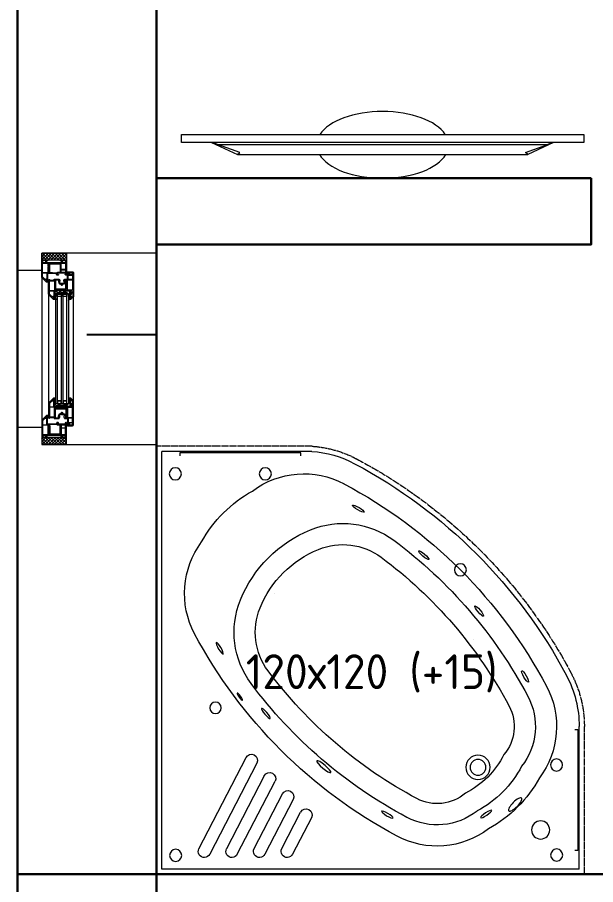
# Model space of a CAD drawing. Header units: millimetres. Extents: x 30661 to 55270, y 139046 to 181896.
# Drawn here: x 35175 to 36838, y 175266 to 177759 of the extents above; entities that cross this region are included whole.
import ezdxf
from ezdxf.enums import TextEntityAlignment as Align

# ---------------------------------------------------------------- set-up
doc = ezdxf.new("R2010")
doc.units = ezdxf.units.MM
doc.linetypes.add('ELGO_LTYPE0', pattern=[0])
doc.linetypes.add('ГОСТ 2.303 5', pattern=[24, 20, -1.5, 1, -1.5])
for name, color, linetype, lineweight in [('АР - детали окон', 152, 'Continuous', 0), ('АР - Монолит', 56, 'Continuous', 30), ('АР - Наружная стена', 144, 'Continuous', 30), ('АР - Окна - детали окон', 152, 'Continuous', 9), ('АР - Окна - резинки', 30, 'Continuous', 9), ('АР - панель 400', 151, 'Continuous', 30), ('АР - Перегородки 190', 54, 'Continuous', 30), ('АР - Сантехника', 150, 'Continuous', 9), ('АР - стекла', 142, 'Continuous', 0)]:
    doc.layers.add(name, color=color, linetype=linetype, lineweight=lineweight)
doc.layers.add('АР - мебель', color=7, linetype='Continuous', lineweight=9, true_color=0x787878)
doc.styles.add('GOST-2.304_Type-B', font='GOST Common.ttf')

# ---------------------------------------------------------------- blocks, each defined once
blk = doc.blocks.new('21')
at = {"layer": 'АР - Окна - детали окон'}
h = blk.add_hatch(color=256, dxfattribs=at)
h.dxf.hatch_style = 1
edge = h.paths.add_edge_path(flags=16)
edge.add_arc((-0.9, -3.9), 0.188, 176.9273, 231.9383)
edge.add_arc((-0.1, 0.6), 4.78, 258.7597, 269.0553)
edge.add_arc((-0.3, -5.7), 1.53, 67.604, 84.7049, ccw=False)
edge.add_arc((-0.1, -5), 0.848, 42.2324, 64.7711, ccw=False)
edge.add_arc((-0.2, -4.9), 0.871, 5.5827, 30.4886, ccw=False)
edge.add_arc((-0.7, -4.9), 1.36, -4.4056, 1.6953, ccw=False)
edge.add_arc((2.8, -5.1), 2.14, 176.2008, 178.67)
edge.add_arc((-1.5, -5.1), 2.19, -2.3461, 0.0614, ccw=False)
edge.add_arc((0.9, -5.2), 0.251, 175.5493, 232.5123)
edge.add_arc((1.1, -4.9), 0.583, 230.9945, 266.1974)
edge.add_arc((-0.4, 41.7), 47.2, 271.7759, 274.1034)
edge.add_arc((2.6, -3), 2.44, 280.294, 290.5025)
edge.add_arc((2.9, -4.5), 0.933, 303.9098, 332.1024)
edge.add_arc((3, -4.8), 0.75, 346.1023, 373.7534)
edge.add_arc((2.3, -5.1), 1.54, 20.9197, 34.3474)
edge.add_arc((2.2, -5.8), 2.03, 47.628, 65.5618)
edge.add_arc((2.4, -5.5), 1.73, 70.1644, 107.0618)
edge.add_arc((1.8, -2.3), 1.57, 265.539, 275.9654, ccw=False)
edge.add_arc((2.3, 0.9), 4.79, 253.3096, 262.5651, ccw=False)
edge.add_line((0.9, -3.7), (-0.1, -3.7))
edge.add_line((-0.1, -3.7), (-0.5, -3.7))
edge.add_line((-0.5, -3.7), (-0.9, -3.7))
edge.add_arc((-0.9, -4), 0.227, 89.8428, 166.9065)
edge = h.paths.add_edge_path(flags=16)
edge.add_line((0.9, -1), (0, 0))
edge.add_line((0, 0), (-0.9, -1))
edge.add_arc((-0.6, -1.2), 0.3, 145.3819, 180)
edge.add_arc((-4.8, -2), 3.96, -12.1134, 12.1134, ccw=False)
edge.add_arc((-0.8, -2.8), 0.2, 180, 270)
edge.add_line((-0.8, -3), (0.8, -3))
edge.add_arc((0.8, -2.8), 0.2, 270, 360)
edge.add_arc((5.8, -2), 4.89, 170.2126, 189.7874, ccw=False)
edge.add_arc((0.6, -1.2), 0.3, 0, 34.6181)
edge = h.paths.add_edge_path()
edge.add_arc((-1.1, -1.2), 4.29, 253.1458, 270.2109, ccw=False)
edge.add_arc((-2.3, -5.2), 0.078, 187.22, 251.8886, ccw=False)
edge.add_arc((-3, -5.4), 0.575, 22.3624, 32.1033)
edge.add_arc((-2.9, -5.6), 0.681, 46.4856, 62.439)
edge.add_arc((-2.8, -5.4), 0.453, 65.1275, 159.5298)
edge.add_arc((-2.6, -5.5), 0.68, 164.8668, 191.0423)
edge.add_arc((-2.8, -5.4), 0.489, 200.5485, 233.1913)
edge.add_arc((-2.8, -5.4), 0.541, 232.7327, 253.0833)
edge.add_arc((-2.8, -5.4), 0.535, 255.6841, 265.888)
edge.add_arc((-2.5, -1.9), 4.05, 264.894, 266.3024)
edge.add_arc((-2.9, -9), 3.05, 84.0111, 86.481, ccw=False)
edge.add_arc((-0.3, 14.7), 20.8, 263.8052, 268.123)
edge.add_line((-1, -6), (2.2, -6))
edge.add_arc((2.4, -1.3), 4.74, 267.7004, 284.2296)
edge.add_arc((2.7, -4.2), 1.9, 297.3217, 319.3574)
edge.add_arc((2.8, -4.7), 1.53, 329.874, 391.136)
edge.add_arc((3, -4.6), 1.31, 31.3585, 46.2642)
edge.add_arc((2.1, -6.1), 3.03, 53.9695, 90.0045)
edge.add_arc((2, -2.5), 0.529, 186.3256, 283.5477, ccw=False)
edge.add_line((1.4, -2.6), (1.4, -2))
edge.add_arc((2, -2), 0.571, 105.3738, 178.7142, ccw=False)
edge.add_line((1.8, -1.5), (2.1, -1.2))
edge.add_line((2.1, -1.2), (1.2, 0))
edge.add_arc((0, -0.9), 1.5, 36.967, 143.033)
edge.add_line((-1.2, 0), (-2.1, -1.2))
edge.add_line((-2.1, -1.2), (-1.8, -1.5))
edge.add_arc((-2, -2), 0.573, 1.5685, 74.9089, ccw=False)
edge.add_line((-1.4, -2), (-1.5, -2.6))
edge.add_arc((-1.9, -2.5), 0.5, 302.4969, 347.4539, ccw=False)
edge.add_arc((-1.9, -2.5), 0.5, 269.2778, 302.4905, ccw=False)
edge.add_line((-1.9, -3), (-2.5, -3))
edge.add_arc((-2.5, -3.3), 0.223, 95.6757, 174.3243)
edge.add_line((-2.7, -3.2), (-2.7, -3.5))
edge.add_arc((-2.4, -3.5), 0.261, 192.2327, 257.7673)
edge.add_line((-2.5, -3.7), (-1.9, -3.7))
edge.add_arc((-1.9, -3.9), 0.2, 0, 90, ccw=False)
edge.add_line((-1.8, -3.9), (-1.8, -4.2))
edge.add_line((-1.8, -4.2), (-1.8, -4.2))
edge.add_line((-1.8, -4.2), (-1.8, -4.3))
edge.add_arc((-1.4, -4.4), 0.445, 163.7319, 188.7887)
edge.add_arc((-1.6, -4.4), 0.243, 192.4629, 229.2026)
edge.add_arc((-1.5, -4.4), 0.333, 227.526, 240.4192)
edge.add_arc((-1.3, -4.1), 0.634, 239.8584, 246.0997)
edge.add_arc((-1.5, -4.5), 0.234, 246.1537, 262.6841)
edge.add_arc((-1.3, -2.5), 2.23, 263.9895, 271.1888)
edge.add_line((-1.3, -4.7), (-1.2, -4.7))
edge.add_arc((-0.9, -7.1), 2.39, 76.0064, 96.54, ccw=False)
edge.add_arc((-0.8, -6.3), 1.55, 69.0084, 74.5814, ccw=False)
edge.add_arc((-0.3, -5.2), 0.396, 53.8874, 67.7115, ccw=False)
edge.add_arc((-0.3, -5.2), 0.408, 27.9155, 54.8235, ccw=False)
edge.add_arc((-0.2, -5.1), 0.262, -6.0415, 27.2255, ccw=False)
edge.add_arc((-0.4, -5), 0.407, 305.7075, 345.3688, ccw=False)
edge.add_arc((-0.7, -3.2), 2.27, 273.7953, 284.4522, ccw=False)
edge.add_arc((-3, 44.9), 50.4, 272.1671, 272.8264, ccw=False)
at = {"layer": 'АР - Окна - детали окон', "ltscale": 0.5, "flags": 128}
for points in [[(-1.1, -5.5, -0.074598), (-2.4, -5.3, -0.289905), (-2.4, -5.2, 0.042528), (-2.5, -5.1, 0.069723), (-2.6, -5, 0.436901), (-3.2, -5.3, 0.114711), (-3.3, -5.6, 0.143402), (-3.1, -5.8, 0.089031), (-2.9, -5.9, 0.044552), (-2.8, -5.9, 0.006145), (-2.7, -5.9, -0.010777), (-2.6, -5.9, 0.018842), (-1, -6), (2.2, -6, 0.072248), (3.5, -5.9, 0.096447), (4.1, -5.4, 0.27386), (4.1, -3.9, 0.06513), (3.9, -3.6, 0.158541), (2.1, -3, -0.451633), (1.4, -2.6), (1.4, -2, -0.331398), (1.8, -1.5), (2.1, -1.2), (1.2, 0, 0.498941), (-1.2, 0), (-2.1, -1.2), (-1.8, -1.5, -0.331398), (-1.4, -2), (-1.5, -2.6, -0.198717), (-1.7, -3, -0.145941), (-1.9, -3), (-2.5, -3, 0.357307), (-2.7, -3.2), (-2.7, -3.5, 0.294006), (-2.5, -3.7), (-1.9, -3.7, -0.414214), (-1.8, -3.9), (-1.8, -4.2), (-1.8, -4.2), (-1.8, -4.3, 0.109769), (-1.8, -4.5, 0.161694), (-1.7, -4.6, 0.056317), (-1.7, -4.6, 0.027239), (-1.6, -4.7, 0.072253), (-1.5, -4.7, 0.031423), (-1.3, -4.7), (-1.2, -4.7, -0.089835), (-0.3, -4.8, -0.024322), (-0.2, -4.8, -0.060392), (-0.1, -4.9, -0.117951), (0, -5, -0.146183), (0, -5.1, -0.174804), (-0.1, -5.4, -0.046533), (-0.5, -5.4, -0.002876)], [(0.9, -1), (0, 0), (-0.9, -1, 0.152209), (-0.9, -1.2, -0.106105), (-0.9, -2.8, 0.414214), (-0.8, -3), (0.8, -3, 0.414214), (1, -2.8, -0.085619), (1, -1.2, 0.152209)], [(-1.1, -3.9, 0.244749), (-1, -4.1, 0.044953), (-0.1, -4.2, -0.074756), (0.3, -4.3, -0.098662), (0.6, -4.5, -0.109102), (0.7, -4.8, -0.026627), (0.7, -5, 0.010774), (0.7, -5.1, -0.010505), (0.7, -5.1, 0.253796), (0.8, -5.4, 0.154821), (1.1, -5.5, 0.010156), (3, -5.4, 0.044573), (3.4, -5.3, 0.123638), (3.7, -4.9, 0.121239), (3.7, -4.6, 0.058656), (3.6, -4.3, 0.078411), (3, -3.9, 0.162401), (1.9, -3.9, -0.045525), (1.7, -3.9, -0.040407), (0.9, -3.7), (-0.1, -3.7), (-0.5, -3.7), (-0.9, -3.7, 0.349527)]]:
    blk.add_lwpolyline(points, format="xyb", close=True, dxfattribs=at)
blk = doc.blocks.new('пф 1')
at = {"layer": 'АР - Окна - детали окон', "linetype": 'Continuous', "ltscale": 0.5}
h = blk.add_hatch(color=252, dxfattribs=at)
h.dxf.hatch_style = 1
edge = h.paths.add_edge_path()
edge.add_line((3.9, 2.4), (3.9, 17))
edge.add_arc((4.4, 17), 0.5, 90, 179.986, ccw=False)
edge.add_line((4.4, 17.5), (27.9, 17.5))
edge.add_line((27.9, 17.5), (27.9, 19))
edge.add_line((27.9, 19), (4.4, 19))
edge.add_arc((4.4, 17), 2, 90, 179.9965)
edge.add_line((2.4, 17), (2.4, 2.4))
edge.add_line((2.4, 2.4), (2.4, -12))
edge.add_arc((4.4, -12), 2, 180, 270)
edge.add_line((4.4, -14), (27.9, -14))
edge.add_line((27.9, -14), (27.9, -12.5))
edge.add_line((27.9, -12.5), (4.4, -12.5))
edge.add_arc((4.4, -12), 0.5, 180, 270, ccw=False)
edge.add_line((3.9, -12), (3.9, 2.4))
at = {"layer": 'АР - Окна - детали окон', "linetype": 'Continuous', "ltscale": 0.5, "flags": 128}
for points in [[(32.4, 7.5), (31.1, -16.4, 0.429634), (33.1, -18.5), (49.6, -18.5, -0.388879), (50.1, -19), (50.1, -19.5), (49.5, -19.5, 0.414214), (49, -20), (49, -21.7, 0.414214), (50, -22.7), (51.6, -22.7, 0.198911), (52.3, -22.4), (54, -20.7), (54, -20, 0.414214), (53.5, -19.5), (52.9, -19.5), (53, -18.7, -0.2447), (53.2, -18.3), (54.5, -17.5), (55.5, -17.5, -0.414214), (56, -18), (56, -21.5), (42.6, -34.9, -0.198913), (41.2, -35.5), (-6.5, -35.5, -0.414214), (-7, -35), (-7, -30.8), (-6, -29.8), (-5.5, -29.8), (-5.2, -30.1), (-5.2, -33.2, 0.414214), (-4.7, -33.7), (-0.5, -33.7, 0.414214), (0, -33.2), (0, -23.8, 0.414214), (-0.5, -23.3), (-4.7, -23.3, 0.414214), (-5.2, -23.8), (-5.2, -26.5), (-5.5, -26.8), (-6, -26.8), (-7, -25.8), (-7, -19.5), (-6, -18.5), (-5.2, -18.5), (-5.2, -21, 0.414214), (-4.7, -21.5), (-0.5, -21.5, 0.414214), (0, -21), (0, 21, 0.414214), (-0.5, 21.5), (-4.7, 21.5, 0.414214), (-5.2, 21), (-5.2, 18.5), (-6, 18.5), (-7, 19.5), (-7, 25.8), (-6, 26.8), (-5.5, 26.8), (-5.2, 26.5), (-5.2, 23.8, 0.414214), (-4.7, 23.3), (-0.5, 23.3, 0.414214), (0, 23.8), (0, 33.1, 0.414214), (-0.5, 33.7), (-4.7, 33.7, 0.414214), (-5.2, 33.2), (-5.2, 30.1), (-5.5, 29.8), (-6, 29.8), (-7, 30.8), (-7, 35, -0.414214), (-6.5, 35.5), (35.5, 35.5, -0.414214), (36, 35), (36, 33.4, -0.720761), (33.3, 32.5), (31.5, 32.5, 0.414214), (31, 32), (31, 10, 0.414214), (31.5, 9.5), (32.5, 9.5), (33.5, 9.5, 0.414214), (34, 10), (34, 13), (34.5, 13, -0.414214), (36, 11.5), (36, 8, -0.466308), (35.4, 7.5), (32.9, 7.9, 0.450467)], [(2, 32.6, -0.414214), (2.5, 33), (19.7, 33, -0.414214), (20.2, 32.6), (20.2, 20.8, -0.414214), (19.7, 20.3), (2.5, 20.3, -0.414214), (2, 20.8)], [(29, 20.8, -0.414214), (28.5, 20.3), (21.5, 20.3, -0.414214), (21, 20.8), (21, 32.6, -0.414214), (21.5, 33), (28.5, 33, -0.414214), (29, 32.5)], [(29.1, -16, -0.39896), (28.6, -16.5), (13.1, -16.5, -0.414214), (12.6, -16), (12.6, -14.9, 1), (11.8, -14.9), (11.8, -16, -0.414214), (11.3, -16.5), (2.5, -16.5, -0.414214), (2, -16), (2, 19, -0.414214), (2.5, 19.5), (28.5, 19.5, -0.414214), (29, 19), (29, 10, 0.253171), (30.1, 7.9, -0.267147), (30.4, 7.5)], [(2, -17.8, -0.414214), (2.5, -17.3), (28.7, -17.3, -0.429634), (29.2, -17.8), (28.5, -32.5, -0.39896), (28, -33), (2.5, -33, -0.414214), (2, -32.5)], [(41.1, -32.9, -0.198913), (40.8, -33), (29.8, -33, -0.429634), (29.3, -32.5), (29.9, -20.1, -0.599371), (30.7, -19.7, 0.161736), (33.1, -20.5), (46.5, -20.5, -0.414214), (47, -21), (47, -21.7, 0.283626), (48.7, -24.4, -0.511389), (48.8, -25.2)]]:
    blk.add_lwpolyline(points, format="xyb", close=True, dxfattribs=at)
at = {"layer": 'АР - Окна - детали окон', "color": 252, "linetype": 'Continuous', "ltscale": 0.5, "flags": 128}
blk.add_lwpolyline([(3.9, 2.4), (3.9, 17, -0.414142), (4.4, 17.5), (27.9, 17.5), (27.9, 19), (4.4, 19, 0.414196), (2.4, 17), (2.4, 2.4), (2.4, -12, 0.414214), (4.4, -14), (27.9, -14), (27.9, -12.5), (4.4, -12.5, -0.414214), (3.9, -12)], format="xyb", close=True, dxfattribs=at)
blk = doc.blocks.new('22')
at = {"layer": 'АР - Окна - детали окон'}
h = blk.add_hatch(color=256, dxfattribs=at)
h.dxf.hatch_style = 1
edge = h.paths.add_edge_path()
edge.add_arc((-1.6, 1.1), 0.284, 74.6543, 152.3564)
edge.add_arc((-1.6, 1.2), 0.221, 160.9675, 229.9949)
edge.add_arc((-3.7, -2), 3.59, 34.879, 56.0699, ccw=False)
edge.add_arc((-2.7, -1), 2.15, 25.2752, 30.2642, ccw=False)
edge.add_arc((-0.6, 0), 0.169, 205.2752, 256.9896)
edge.add_arc((0.6, 5), 5.27, 256.9896, 260.7252)
edge.add_arc((0, 1.4), 1.63, 260.7252, 279.2748)
edge.add_arc((-0.1, 2.3), 2.55, 279.2748, 285.7409)
edge.add_arc((0.5, 0), 0.223, 285.7409, 335.6637)
edge.add_arc((2.8, -1), 2.29, 139.4465, 155.6637, ccw=False)
edge.add_arc((4.9, -2.8), 5.14, 130.5535, 139.4465, ccw=False)
edge.add_arc((1.5, 1.2), 0.174, 305.3246, 426.5793)
edge.add_arc((1.4, 1.1), 0.315, 61.2529, 92.0004)
edge.add_line((1.4, 1.4), (1.3, 1.4))
edge.add_line((1.3, 1.4), (1.4, 2))
edge.add_arc((1.2, 2), 0.164, 345.4467, 359.8326, ccw=False)
edge.add_arc((1.8, 1.9), 0.433, 122.5195, 179.0804, ccw=False)
edge.add_arc((1.9, 1.9), 0.5, 90, 126.5998, ccw=False)
edge.add_line((1.9, 2.4), (2.4, 2.4))
edge.add_arc((2.3, 2.7), 0.316, 284.0951, 311.1279)
edge.add_arc((2.3, 2.7), 0.305, 297.0239, 411.24)
edge.add_arc((1.4, -0.8), 3.98, 73.1144, 83.8789)
edge.add_line((1.8, 3.1), (-0.1, 3.1))
edge.add_arc((-0.1, 3.4), 0.287, 198.2874, 263.1346, ccw=False)
edge.add_line((-0.3, 3.3), (-0.7, 4.1))
edge.add_arc((-0.9, 4), 0.172, 26.0129, 63.9871)
edge.add_line((-0.8, 4.2), (-1.1, 4.4))
edge.add_arc((-1.7, 3.5), 1.08, 58.3808, 85.3032)
edge.add_arc((-1.7, 3.9), 0.715, 85.3032, 104.6294)
edge.add_arc((-1.6, 3.8), 0.803, 104.6294, 122.5457)
edge.add_arc((-2.5, 5.1), 0.829, 269.3179, 302.5457, ccw=False)
edge.add_arc((-2.5, 4.5), 0.169, 249.3186, 269.3179, ccw=False)
edge.add_arc((-2.6, 4.3), 0.0203, 68.1084, 248.1084, ccw=False)
edge.add_line((-2.6, 4.4), (-2.1, 4.5))
edge.add_arc((-4.9, 12), 7.96, 290.4402, 297.3609)
edge.add_arc((-1.1, 4.7), 0.313, 81.6961, 117.3609, ccw=False)
edge.add_line((-1, 5), (0.3, 5))
edge.add_arc((0.5, 5.4), 0.409, 244.8814, 275.9199)
edge.add_arc((0.2, 7.4), 2.46, 275.9199, 280.2018)
edge.add_arc((0.6, 5.3), 0.293, 280.2018, 323.3603)
edge.add_arc((0.7, 5.2), 0.168, 323.3603, 362.7913)
edge.add_arc((0.8, 5.2), 0.138, 2.7913, 51.197)
edge.add_arc((0.4, 4.4), 1.01, 63.0973, 91.3778)
edge.add_line((0.4, 5.4), (-6.2, 5.4))
edge.add_arc((-6.2, 4.6), 0.809, 88.2197, 100.5251)
edge.add_arc((-6.3, 5.3), 0.12, 100.5251, 163.0816)
edge.add_arc((-6.4, 5.3), 0.0725, 163.0816, 244.658)
edge.add_arc((-5.7, 6.7), 1.67, 244.658, 248.8572)
edge.add_arc((-8.5, -0.4), 5.97, 61.631, 68.8572, ccw=False)
edge.add_arc((-6.4, 3.3), 1.72, 24.4301, 63.5749, ccw=False)
edge.add_arc((-3.7, 4.7), 1.27, 210.4566, 271.8048)
edge.add_arc((-3.4, 2.1), 1.33, 77.0231, 102.9769, ccw=False)
edge.add_line((-3.1, 3.4), (-1.8, 2.5))
edge.add_arc((-2.1, 2.1), 0.532, 6.6548, 54.9104, ccw=False)
edge.add_line((-1.5, 2.2), (-1.5, 1.4))
edge = h.paths.add_edge_path(flags=16)
edge.add_line((0, 2.8), (-0.7, 2.8))
edge.add_arc((-0.7, 2.5), 0.235, 90, 114.1211)
edge.add_arc((-0.7, 2.6), 0.132, 135.0839, 189.6659)
edge.add_line((-0.8, 2.6), (-0.6, 1.5))
edge.add_arc((-1.3, 1.4), 0.761, -11.8475, 11.8662, ccw=False)
edge.add_line((-0.6, 1.2), (-0.6, 1))
edge.add_arc((-0.1, 0.8), 0.578, 167.9183, 197.2232)
edge.add_arc((2.5, 1.6), 3.24, 197.2232, 202.6633)
edge.add_arc((-0.3, 0.5), 0.244, 202.6633, 263.6974)
edge.add_arc((-0.3, 0.1), 0.164, 14.0697, 83.6974, ccw=False)
edge.add_arc((0, 0.2), 0.18, 205.498, 334.502)
edge.add_arc((0.3, 0.1), 0.164, 96.3026, 165.9303, ccw=False)
edge.add_arc((0.3, 0.5), 0.244, 276.3026, 337.3367)
edge.add_arc((-2.5, 1.6), 3.24, 337.3367, 342.7768)
edge.add_arc((0.1, 0.8), 0.578, 342.7768, 372.0817)
edge.add_line((0.6, 1), (0.6, 1.2))
edge.add_arc((1.3, 1.4), 0.761, 168.1338, 191.8475, ccw=False)
edge.add_line((0.6, 1.5), (0.8, 2.6))
edge.add_arc((0.7, 2.6), 0.132, 350.3341, 404.9161)
edge.add_arc((0.7, 2.5), 0.235, 65.8789, 90)
edge.add_line((0.7, 2.8), (0, 2.8))
edge = h.paths.add_edge_path(flags=16)
edge.add_line((-3.5, 5), (-4.1, 5))
edge.add_arc((-4.1, 16.8), 11.8, 265.9643, 270, ccw=False)
edge.add_arc((-4.8, 6.6), 1.58, 258.0084, 265.9643, ccw=False)
edge.add_arc((-5.2, 5), 0.0517, 78.0084, 165.9029)
edge.add_line((-5.2, 5.1), (-5.2, 5))
edge.add_line((-5.2, 5), (-5.1, 5))
edge.add_arc((-5.2, 4.4), 0.634, 46.4334, 82.0528, ccw=False)
edge.add_line((-4.7, 4.8), (-4.3, 4.3))
edge.add_arc((-3.7, 4.6), 0.75, 208.2976, 245.1597)
edge.add_arc((-3.4, 5.9), 2.04, 252.1547, 276.3171)
edge.add_arc((-4.3, -3.4), 7.4, 67.6982, 81.1153, ccw=False)
edge.add_arc((-1.4, 3.7), 0.264, 252.512, 331.6117)
edge.add_arc((-1.4, 3.7), 0.288, 331.6117, 401.2744)
edge.add_line((-1.2, 3.9), (-1.4, 4.2))
edge.add_arc((-1.5, 4.1), 0.152, 34.2311, 109.9683)
edge.add_line((-1.6, 4.2), (-2.3, 4))
edge.add_arc((-2.7, 5.4), 1.4, 264.6932, 282.7002, ccw=False)
edge.add_arc((-2.7, 4.7), 0.645, 236.0876, 264.6932, ccw=False)
edge.add_arc((-2.9, 4.4), 0.276, 180.3567, 236.0876, ccw=False)
edge.add_arc((-3, 4.4), 0.164, 106.7813, 180.3567, ccw=False)
edge.add_line((-3.1, 4.5), (-2.4, 4.8))
edge.add_arc((-2.6, 5.3), 0.533, 290.7043, 307.9528)
edge.add_arc((-2.3, 4.9), 0.0421, 307.9528, 415.0897)
edge.add_arc((-2.5, 4.6), 0.415, 55.0897, 87.5721)
edge.add_line((-2.5, 5), (-3.5, 5))
at = {"layer": 'АР - Окна - детали окон', "ltscale": 0.5, "flags": 128}
for points in [[(-1.5, 1.4, 0.352657), (-1.8, 1.3, 0.310639), (-1.7, 1, -0.092727), (-0.8, 0.1, -0.021772), (-0.7, -0.1, 0.229556), (-0.6, -0.2, 0.016301), (-0.3, -0.2, 0.081115), (0.3, -0.2, 0.028221), (0.5, -0.2, 0.221341), (0.7, 0, -0.070879), (1, 0.5, -0.038822), (1.6, 1.1, 0.584673), (1.6, 1.4, 0.134972), (1.4, 1.4), (1.3, 1.4), (1.4, 2, -0.062853), (1.4, 1.9, -0.251929), (1.6, 2.3, -0.161068), (1.9, 2.4), (2.4, 2.4, 0.118503), (2.5, 2.5, 0.544177), (2.5, 3, 0.047003), (1.8, 3.1), (-0.1, 3.1, -0.29075), (-0.3, 3.3), (-0.7, 4.1, 0.167227), (-0.8, 4.2), (-1.1, 4.4, 0.118015), (-1.6, 4.6, 0.084527), (-1.9, 4.5, 0.078334), (-2.1, 4.4, -0.146008), (-2.5, 4.3, -0.087486), (-2.6, 4.3, -1), (-2.6, 4.4), (-2.1, 4.5, 0.030206), (-1.2, 4.9, -0.156885), (-1, 5), (0.3, 5, 0.136265), (0.5, 4.9, 0.018686), (0.7, 5, 0.190573), (0.9, 5.1, 0.173768), (0.9, 5.2, 0.214407), (0.8, 5.3, 0.124027), (0.4, 5.4), (-6.2, 5.4, 0.053744), (-6.4, 5.4, 0.279941), (-6.4, 5.3, 0.37178), (-6.4, 5.2, 0.018324), (-6.3, 5.2, -0.031541), (-5.6, 4.9, -0.172482), (-4.8, 4, 0.274264), (-3.7, 3.4, -0.113732), (-3.1, 3.4), (-1.8, 2.5, -0.213723), (-1.5, 2.2)], [(-3.5, 5), (-4.1, 5, -0.017611), (-5, 5.1, -0.034728), (-5.2, 5.1, 0.403491), (-5.2, 5.1), (-5.2, 5), (-5.1, 5, -0.156682), (-4.7, 4.8), (-4.3, 4.3, 0.162243), (-4, 4, 0.105821), (-3.1, 3.9, -0.05861), (-1.5, 3.4, 0.359528), (-1.2, 3.5, 0.313682), (-1.2, 3.9), (-1.4, 4.2, 0.343045), (-1.6, 4.2), (-2.3, 4, -0.078732), (-2.8, 4, -0.125468), (-3.1, 4.1, -0.248081), (-3.2, 4.4, -0.332537), (-3.1, 4.5), (-2.4, 4.8, 0.075404), (-2.3, 4.8, 0.504791), (-2.3, 4.9, 0.142688), (-2.5, 5)], [(0, 2.8), (-0.7, 2.8, 0.105639), (-0.8, 2.7, 0.242766), (-0.8, 2.6), (-0.6, 1.5, -0.103841), (-0.6, 1.2), (-0.6, 1, 0.128568), (-0.6, 0.7, 0.023741), (-0.5, 0.4, 0.272791), (-0.3, 0.2, -0.313514), (-0.2, 0.1, 0.630978), (0.2, 0.1, -0.313514), (0.3, 0.2, 0.272791), (0.5, 0.4, 0.023741), (0.6, 0.7, 0.128568), (0.6, 1), (0.6, 1.2, -0.103841), (0.6, 1.5), (0.8, 2.6, 0.242766), (0.8, 2.7, 0.105639), (0.7, 2.8)]]:
    blk.add_lwpolyline(points, format="xyb", close=True, dxfattribs=at)
blk = doc.blocks.new('23')
at = {"layer": 'АР - Окна - детали окон'}
h = blk.add_hatch(color=256, dxfattribs=at)
h.dxf.hatch_style = 1
edge = h.paths.add_edge_path()
edge.add_arc((-8.2, 4.6), 7.81, 288.6077, 322.2094)
edge.add_arc((-1.8, -0.3), 0.3, 90, 147.7918, ccw=False)
edge.add_line((-1.8, 0), (1.8, 0))
edge.add_arc((1.8, -0.3), 0.3, 20.0003, 90, ccw=False)
edge.add_line((2.1, -0.2), (2.4, -1.3))
edge.add_arc((3.1, -1), 0.671, 200.0003, 360.0001)
edge.add_line((3.8, -1), (3.8, 0.8))
edge.add_arc((3.6, 0.8), 0.2, 360, 450)
edge.add_line((3.6, 1), (2.8, 1))
edge.add_arc((2.8, 1.2), 0.2, 180.0003, 270, ccw=False)
edge.add_line((2.6, 1.2), (2.6, 1.8))
edge.add_arc((2.8, 1.8), 0.2, 90, 180.0006, ccw=False)
edge.add_line((2.8, 2), (2.9, 2))
edge.add_arc((2.9, 2.5), 0.5, 270, 450)
edge.add_line((2.9, 3), (2.8, 3))
edge.add_arc((2.8, 1.8), 1.2, 90, 172.8476)
edge.add_arc((1.1, 2), 0.513, 187.1524, 352.8476, ccw=False)
edge.add_arc((-0.6, 1.8), 1.2, 7.1524, 90)
edge.add_line((-0.6, 3), (-0.7, 3))
edge.add_arc((-0.7, 2.5), 0.5, 89.9999, 269.9999)
edge.add_line((-0.7, 2), (-0.6, 2))
edge.add_arc((-0.6, 1.8), 0.2, -0.0005, 90, ccw=False)
edge.add_line((-0.4, 1.8), (-0.4, 1.5))
edge.add_arc((-0.9, 1.5), 0.5, -90, 0, ccw=False)
edge.add_line((-0.9, 1), (-3.2, 1))
edge.add_arc((-3.2, 0.7), 0.3, 90, 164.3052)
edge.add_arc((-9.2, 3.2), 6.21, 300.543, 337.2221, ccw=False)
edge.add_arc((-5.9, -2.4), 0.35, 127.8702, 294.4339)
at = {"layer": 'АР - Окна - детали окон', "linetype": 'Continuous', "ltscale": 0.5, "flags": 128}
blk.add_lwpolyline([(-5.7, -2.8, 0.147675), (-2, -0.1, -0.257649), (-1.8, 0), (1.8, 0, -0.315297), (2.1, -0.2), (2.4, -1.3, 0.839098), (3.8, -1), (3.8, 0.8, 0.414214), (3.6, 1), (2.8, 1, -0.414212), (2.6, 1.2), (2.6, 1.8, -0.414216), (2.8, 2), (2.9, 2, 1), (2.9, 3), (2.8, 3, 0.378106), (1.6, 1.9, -0.882358), (0.5, 1.9, 0.378106), (-0.6, 3), (-0.7, 3, 1), (-0.7, 2), (-0.6, 2, -0.414216), (-0.4, 1.8), (-0.4, 1.5, -0.414214), (-0.9, 1), (-3.2, 1, 0.336077), (-3.5, 0.8, -0.161423), (-6.1, -2.2, 0.889119)], format="xyb", close=True, dxfattribs=at)
blk = doc.blocks.new('25')
at = {"layer": 'АР - Окна - детали окон'}
h = blk.add_hatch(color=256, dxfattribs=at)
h.dxf.hatch_style = 1
edge = h.paths.add_edge_path()
edge.add_arc((-2.5, -4.5), 0.5, 359.998, 450)
edge.add_line((-2.5, -4), (-2.9, -4))
edge.add_line((-2.9, -4), (-2.9, -3))
edge.add_line((-2.9, -3), (-0.5, -3))
edge.add_arc((-0.5, -2.5), 0.5, 270, 350)
edge.add_line((0, -2.6), (0.4, -0.6))
edge.add_arc((-0.1, -0.5), 0.5, 350, 505)
edge.add_line((-0.5, -0.2), (-1.5, -1.7))
edge.add_arc((-2.3, -1.1), 1, 270, 325, ccw=False)
edge.add_line((-2.3, -2.1), (-3.8, -2.1))
edge.add_arc((-4, -0.5), 1.56, 250.0441, 276.3848, ccw=False)
edge.add_arc((-2.1, 6.7), 8.99, 234.4185, 254.4, ccw=False)
edge.add_arc((-7.2, -0.5), 0.198, 87.8559, 245.0988, ccw=False)
edge.add_line((-7.2, -0.3), (-6.4, -0.3))
edge.add_arc((-6.4, 0.2), 0.499, 273.0482, 453.0481)
edge.add_line((-6.4, 0.7), (-10.1, 0.7))
edge.add_arc((-10, 0.5), 0.265, 112.4207, 199.3719)
edge.add_arc((-16.2, -5.3), 8.22, 25.4888, 43.6499, ccw=False)
edge.add_arc((-8.5, -1.7), 0.3, 191.5208, 270)
edge.add_line((-8.5, -2), (-7.4, -2))
edge.add_line((-7.4, -2), (-5.7, -3))
edge.add_line((-5.7, -3), (-5.7, -4))
edge.add_line((-5.7, -4), (-6.1, -4))
edge.add_arc((-6.1, -4.5), 0.5, 90, 180)
edge.add_line((-6.6, -4.5), (-6.6, -4.7))
edge.add_arc((-6.1, -4.7), 0.5, 180, 277.989)
edge.add_arc((-6.2, -3.7), 1.5, 277.989, 345.8108)
edge.add_arc((-4.3, -4.2), 0.5, 14.1902, 165.8108, ccw=False)
edge.add_arc((-2.4, -3.7), 1.5, 194.1902, 262.013)
edge.add_arc((-2.5, -4.7), 0.5, 262.013, 360)
edge.add_line((-2, -4.7), (-2, -4.5))
at = {"layer": 'АР - Окна - детали окон', "ltscale": 0.5, "flags": 128}
blk.add_lwpolyline([(-2, -4.5, 0.414224), (-2.5, -4), (-2.9, -4), (-2.9, -3), (-0.5, -3, 0.36397), (0, -2.6), (0.4, -0.6, 0.802585), (-0.5, -0.2), (-1.5, -1.7, -0.244699), (-2.3, -2.1), (-3.8, -2.1, -0.115442), (-4.5, -2, -0.087408), (-7.3, -0.7, -0.818804), (-7.2, -0.3), (-6.4, -0.3, 1), (-6.4, 0.7), (-10.1, 0.7, 0.398713), (-10.3, 0.4, -0.079409), (-8.8, -1.8, 0.356474), (-8.5, -2), (-7.4, -2), (-5.7, -3), (-5.7, -4), (-6.1, -4, 0.414214), (-6.6, -4.5), (-6.6, -4.7, 0.455668), (-6, -5.2, 0.304881), (-4.8, -4.1, -0.778623), (-3.8, -4.1, 0.304885), (-2.6, -5.2, 0.455658), (-2, -4.7)], format="xyb", close=True, dxfattribs=at)
blk = doc.blocks.new('пф 22')
at = {"layer": 'АР - Окна - детали окон', "linetype": 'ByBlock', "ltscale": 100}
h = blk.add_hatch(color=252, dxfattribs=at)
h.dxf.hatch_style = 1
edge = h.paths.add_edge_path()
edge.add_line((0, 0), (0, -14.5))
edge.add_arc((-0.5, -14.5), 0.5, 270, 359.986, ccw=False)
edge.add_line((-0.5, -15), (-24, -15))
edge.add_line((-24, -15), (-24, -16.5))
edge.add_line((-24, -16.5), (-0.5, -16.5))
edge.add_arc((-0.5, -14.5), 2, 270, 359.9965)
edge.add_line((1.5, -14.5), (1.5, 0))
edge.add_line((1.5, 0), (1.5, 14.5))
edge.add_arc((-0.5, 14.5), 2, 0, 90)
edge.add_line((-0.5, 16.5), (-24, 16.5))
edge.add_line((-24, 16.5), (-24, 15))
edge.add_line((-24, 15), (-0.5, 15))
edge.add_arc((-0.5, 14.5), 0.5, 0, 90, ccw=False)
edge.add_line((0, 14.5), (0, 0))
at = {"layer": 'АР - Окна - детали окон', "linetype": 'Continuous', "ltscale": 0.5, "flags": 128}
for points in [[(10, -36.6, 0.414214), (10.5, -36.1), (10.5, -34.5, 0.720761), (7.8, -33.6), (6, -33.6, -0.414214), (5.5, -33.1), (5.5, -11.1, -0.414214), (6, -10.6), (8, -10.6, -0.414214), (8.5, -11.1), (8.5, -14.1), (9, -14.1, 0.414214), (10.5, -12.6), (10.5, -9.1, 0.466308), (9.9, -8.6), (7.4, -9, -0.450467), (6.9, -8.6), (5.6, 15.3, -0.429634), (7.6, 17.4), (24.1, 17.4, 0.388879), (24.6, 17.9), (24.6, 18.4), (24, 18.4, -0.414214), (23.5, 18.9), (23.5, 20.6, -0.414214), (24.5, 21.6), (26.1, 21.6, -0.198911), (26.8, 21.3), (28.5, 19.6), (28.5, 18.9, -0.414214), (28, 18.4), (27.4, 18.4), (27.5, 17.6, 0.2447), (27.7, 17.2), (29, 16.4), (30, 16.4, 0.414214), (30.5, 16.9), (30.5, 20.4), (17.1, 33.8, 0.198913), (15.7, 34.4), (-26, 34.4, 0.414214), (-26.5, 33.9), (-26.5, 31.9, 0.414214), (-26, 31.4), (-25, 31.4, -0.414213), (-24.5, 30.9), (-24.5, 19.4, -0.414214), (-25, 18.9), (-27, 18.9, 0.414214), (-27.5, 18.4), (-27.5, 4.6), (-25.3, 4.6), (-25.3, 2.6), (-21.3, 2.6), (-21.3, 3.9, -0.52236), (-20.6, 4.4), (-16.2, 2.7, -0.313749), (-15.9, 2.3), (-15.9, -2.2, -0.377965), (-15.9, -4.8), (-15.9, -9.2, -0.313749), (-16.2, -9.7), (-20.6, -11.3, -0.52236), (-21.3, -10.9), (-21.3, -9.6), (-25.3, -9.6), (-25.3, -11.6), (-27.5, -11.6), (-27.5, -19.1, -0.414214), (-28, -19.6), (-42.1, -19.6, 0.38888), (-42.6, -20), (-42.6, -20.6), (-42, -20.6, -0.414214), (-41.5, -21.1), (-41.5, -22.6, -0.414214), (-42.5, -23.6), (-45.5, -23.6, -0.414214), (-46.5, -22.6), (-46.5, -21.1, -0.414214), (-46, -20.6), (-45.4, -20.6), (-45.4, -20, 0.388876), (-45.9, -19.6), (-48, -19.6, 0.414214), (-48.5, -20.1), (-48.5, -34.6, 0.414214), (-46.5, -36.6)], [(-22.5, 17.9, 0.414213), (-22, 17.4), (3.9, 17.4, 0.250492), (4.3, 17.6, -0.0853), (5.2, 18.6, 0.250492), (5.4, 19), (4.8, 31.4, 0.398959), (4.3, 31.9), (-22, 31.9, 0.414214), (-22.5, 31.4)], [(7.6, 19.4), (21, 19.4, 0.414214), (21.5, 19.9), (21.5, 20.6, -0.283626), (23.2, 23.3, 0.511389), (23.3, 24.1), (15.6, 31.8, 0.198913), (15.3, 31.9), (6.1, 31.9, 0.429634), (5.6, 31.4), (6.2, 19.8, 0.460737), (6.8, 19.3, -0.052185)], [(3.7, 16.3, 0.48148), (3.2, 16.9), (-25, 16.9, 0.414214), (-25.5, 16.4), (-25.5, 7.1, 0.414214), (-25, 6.6), (-20.9, 6.6), (-15.5, 4.6, -0.313749), (-13.9, 2.3), (-13.9, 0.3, 0.236068), (-13.7, -0.1), (-10.3, -2.7, -0.5), (-10.3, -4.3), (-13.7, -6.8, 0.236068), (-13.9, -7.2), (-13.9, -9.2, -0.313749), (-15.5, -11.6), (-20.9, -13.6), (-25, -13.6, 0.414214), (-25.5, -14.1), (-25.5, -18.6, 0.414214), (-25, -19.1), (-7.6, -19.1, 0.414214), (-7.1, -18.6), (-7.1, -17.3, -1), (-6.3, -17.3), (-6.3, -18.6, 0.414214), (-5.8, -19.1), (3, -19.1, 0.414214), (3.5, -18.6), (3.5, -11.1, -0.253171), (4.6, -9, 0.267147), (4.9, -8.5), (3.6, 15.2, -0.069223)], [(-28, -21.6), (-39, -21.6, 0.414214), (-39.5, -22.1), (-39.5, -33.6, 0.414214), (-39, -34.1), (-26.8, -34.1, 0.414214), (-26.3, -33.6), (-26.3, -21.8, 0.540575), (-27, -21.4, -0.103244)], [(3.5, -20.4, 0.414214), (3, -19.9), (-25, -19.9, 0.414214), (-25.5, -20.4), (-25.5, -33.6, 0.414214), (-25, -34.1), (3, -34.1, 0.414214), (3.5, -33.6)], [(-13.9, -4.8), (-13.9, -5.7), (-10.9, -3.5), (-13.9, -1.2), (-13.9, -2.2, -0.377965)], [(-40.3, -25.6, 0.57189), (-41, -25.2, -0.127479), (-42.5, -25.6), (-45.5, -25.6, 0.414214), (-46, -26.1), (-46, -33.6, 0.414214), (-45.5, -34.1), (-40.8, -34.1, 0.414214), (-40.3, -33.6)]]:
    blk.add_lwpolyline(points, format="xyb", close=True, dxfattribs=at)
at = {"layer": 'АР - Окна - детали окон', "color": 252, "linetype": 'Continuous', "ltscale": 0.5, "flags": 128}
blk.add_lwpolyline([(0, 0), (0, -14.5, -0.414142), (-0.5, -15), (-24, -15), (-24, -16.5), (-0.5, -16.5, 0.414196), (1.5, -14.5), (1.5, 0), (1.5, 14.5, 0.414214), (-0.5, 16.5), (-24, 16.5), (-24, 15), (-0.5, 15, -0.414214), (0, 14.5)], format="xyb", close=True, dxfattribs=at)
blk = doc.blocks.new('пф 33')
at = {"layer": 'АР - Окна - детали окон', "color": 30, "linetype": 'Continuous', "ltscale": 0.5, "flags": 128}
blk.add_lwpolyline([(-0.5, 19.7), (-4, 19.7), (-4, 21.7), (-6.5, 21.7), (-6.5, 17.2), (-8.8, 17.2), (-8.7, 15.2), (-4, 15.2), (-4, 6.7), (-8.2, 6.7), (-8.1, 5.3), (-7.7, 4.7), (-4, 4.7), (-4, -13.3), (-1, -17.4), (-0.5, -17.4, 0.414214), (0, -17), (0, 19.2, 0.414214)], format="xyb", close=True, dxfattribs=at)
at = {"layer": 'АР - Окна - детали окон', "color": 126, "linetype": 'Continuous', "ltscale": 0.5, "flags": 128}
for points in [[(8, 14), (2, 14), (0, 12.5), (0, 3.5), (2, 2), (8, 2)], [(7.2, 13.2), (2.3, 13.2), (0.8, 12.1), (0.8, 3.9), (2.3, 2.8), (7.2, 2.8)], [(8, -2), (2, -2), (0, -3.5), (0, -12.5), (2, -14), (8, -14)], [(7.2, -2.8), (2.3, -2.8), (0.8, -3.9), (0.8, -12.1), (2.3, -13.2), (7.2, -13.2)]]:
    blk.add_lwpolyline(points, close=True, dxfattribs=at)
blk = doc.blocks.new('пф 44')
at = {"layer": 'АР - Окна - детали окон', "linetype": 'Continuous', "ltscale": 0.5, "flags": 128}
for points in [[(0.2, -13.2), (0.2, -2.4, 2.154457), (-1.2, -1.2), (-1.2, -14.2, 0.414213), (1.2, -16.6), (7.3, -16.6, -0.414214), (8.3, -17.6), (8.3, -17.7, -0.414214), (7.3, -18.7), (3.6, -18.7), (0.8, -22), (0.8, -22.2, 0.493144), (1.2, -22.5), (2.3, -22.2, -0.493146), (3.6, -23.2), (3.6, -24.7), (3.3, -25.7), (15.7, -25.7, 0.198912), (16.7, -25.3), (23.2, -18.8, 0.198912), (23.3, -18.5), (23.3, -15.7, 0.414214), (22.8, -15.2), (20.8, -15.2, 0.414214), (20.3, -15.7), (20.3, -16.2), (21.1, -16.2, -0.414214), (21.6, -16.7), (21.6, -17.8, -0.198912), (21.5, -18.1), (19, -20.6, -0.414215), (18.3, -20.6), (16.6, -18.9, -0.198912), (16.3, -18.2), (16.3, -16.7, -0.414214), (16.8, -16.2), (17.3, -16.2), (17.3, -15.7, 0.414214), (16.8, -15.2), (2.2, -15.2, -0.414213)], [(4.5, -20.1, 0.221695), (4.1, -20.3), (3.9, -20.5, 0.433355), (4, -21.2, -0.238782), (5, -23.2), (5, -23.5, 0.414214), (5.5, -24), (15.4, -24, 0.198912), (15.7, -23.9), (17.3, -22.3, 0.414212), (17.3, -21.6), (15.6, -19.9, -0.198912), (14.9, -18.2), (14.9, -17.1, 0.414214), (14.4, -16.6), (10.8, -16.6, 0.414214), (10.3, -17.1), (10.3, -18.1, -0.414214), (8.3, -20.1)]]:
    blk.add_lwpolyline(points, format="xyb", close=True, dxfattribs=at)
blk = doc.blocks.new('*U66')
at = {"layer": 'АР - детали окон'}
h = blk.add_hatch(dxfattribs=at)
h.set_pattern_fill('ANSI37', color=30, scale=2, angle=360)
h.set_pattern_definition([(45, (5e-10, -341.333), (-4.49013, 4.49013), []), (135, (5e-10, -341.333), (-4.49013, -4.49013), [])])
h.paths.add_polyline_path([(0, 71), (20, 71), (20, 0), (0, 0)])
h = blk.add_hatch(dxfattribs=at)
h.set_pattern_fill('ANSI37', color=30, scale=2, angle=360)
h.set_pattern_definition([(135, (550, -341.333), (4.49013, 4.49013), []), (45, (550, -341.333), (4.49013, -4.49013), [])])
h.paths.add_polyline_path([(550, 71), (530, 71), (530, 0), (550, 0)])
at = {"layer": 'АР - детали окон', "color": 251}
blk.add_lwpolyline([(550, 330), (0, 330), (0, 0), (50, 0), (50, -70), (500, -70), (500, 0), (550, 0), (550, 240)], close=True, dxfattribs=at)
at = {"layer": 'АР - детали окон', "ltscale": 100}
for points in [[(424.8, 91), (125.2, 91)], [(118.2, 20), (431.8, 20)]]:
    blk.add_lwpolyline(points, dxfattribs=at)
at = {"layer": 'АР - детали окон', "color": 30}
for points in [[(0, 71), (20, 71), (20, 0), (0, 0)], [(550, 71), (530, 71), (530, 0), (550, 0)]]:
    blk.add_lwpolyline(points, close=True, dxfattribs=at)
at = {"layer": 'АР - детали окон', "color": 126, "linetype": 'Continuous', "ltscale": 0.5, "flags": 128}
for points in [[(125.1, 44.7), (119.1, 44.7), (117.1, 46.2), (117.1, 55.2), (119.1, 56.7), (125.1, 56.7)], [(124.3, 45.5), (119.4, 45.5), (117.9, 46.6), (117.9, 54.8), (119.4, 55.9), (124.3, 55.9)]]:
    blk.add_lwpolyline(points, close=True, dxfattribs=at)
at = {"layer": 'АР - детали окон', "color": 252, "linetype": 'Continuous', "ltscale": 0.5, "flags": 128}
blk.add_lwpolyline([(68.2, 0), (481.8, 0)], dxfattribs=at)
at = {"layer": 'АР - стекла'}
for points in [[(432.9, 72.7), (117.1, 72.7), (117.1, 76.7), (432.9, 76.7)], [(432.9, 56.7), (117.1, 56.7), (117.1, 60.7), (432.9, 60.7)], [(432.9, 40.7), (117.1, 40.7), (117.1, 44.7), (432.9, 44.7)]]:
    blk.add_lwpolyline(points, close=True, dxfattribs=at)
at = {"layer": 'АР - детали окон', "linetype": 'ByBlock', "xscale": -1, "rotation": 180}
for name, p in [('пф 22', (102.5, 54.4)), ('пф 44', (109.5, 65.3)), ('пф 33', (117.1, 58.7))]:
    blk.add_blockref(name, p, dxfattribs=at)
at = {"layer": 'АР - детали окон', "linetype": 'ByBlock', "rotation": 180}
for name, p in [('пф 22', (447.5, 54.4)), ('пф 44', (440.5, 65.3)), ('пф 33', (432.9, 58.7))]:
    blk.add_blockref(name, p, dxfattribs=at)
at = {"layer": 'АР - детали окон'}
blk.add_blockref('пф 1', (27, 35.5), dxfattribs=at)
at = {"layer": 'АР - детали окон', "xscale": -1}
blk.add_blockref('пф 1', (523, 35.5), dxfattribs=at)
at = {"layer": 'АР - Окна - резинки', "xscale": -1}
for name, p in [('21', (58.5, 77)), ('23', (129.3, 79.5)), ('25', (124.2, 40)), ('22', (78.4, 14.6))]:
    blk.add_blockref(name, p, dxfattribs=at)
at = {"layer": 'АР - Окна - резинки'}
for name, p in [('23', (420.7, 79.5)), ('21', (491.5, 77)), ('25', (425.8, 40)), ('22', (471.6, 14.6))]:
    blk.add_blockref(name, p, dxfattribs=at)
blk = doc.blocks.new('Ванна 120 х 120 (+15)')
at = {"layer": 'АР - Сантехника', "linetype": 'ГОСТ 2.303 5'}
for p, q in [((446.4, 1230), (0, 1230)), ((0, 0), (0, 1230)), ((1230, 0), (1230, 424.6)), ((1230, 0), (0, 0))]:
    blk.add_line(p, q, dxfattribs=at)
at = {"layer": 'АР - Сантехника'}
for p, q in [((446.4, 1215), (15, 1215)), ((15, 15), (15, 1215)), ((15, 32.4), (15, 1198.3)), ((414.9, 1211.4), (67.1, 1211.4)), ((67.1, 1211.4), (67.2, 1202.7)), ((414.9, 1202.7), (414.9, 1211.4)), ((339.3, 807.1), (339.3, 807.1)), ((910.2, 675.1), (910.2, 675.1)), ((1215, 15), (1215, 424.6)), ((1202.3, 416.2), (1211, 416.2)), ((1211, 416.2), (1211, 68.2)), ((122.1, 73.3), (257.5, 335.3)), ((288.4, 319.3), (153, 57.3)), ((309.8, 283), (201.4, 73.4)), ((232.3, 57.4), (340.7, 267)), ((280.8, 73.5), (362.1, 230.8)), ((393, 214.8), (311.7, 57.5)), ((360.1, 73.5), (414.4, 178.5)), ((445.3, 162.5), (391, 57.5)), ((1211, 68.2), (1202.3, 68.2)), ((1215, 15), (15, 15))]:
    blk.add_line(p, q, dxfattribs=at)
at = {"layer": 'АР - Сантехника', "extrusion": (0, 0, -1)}
for centre, major_axis, ratio, start_param, end_param in [((423.7, 904.5), (102.7, 294.2), 0.990411, -0.265278, 0.153152), ((423.7, 904.5), (102.7, 294.2), 0.990411, -0.265278, 0.153152), ((-120.1, -121.4), (-1.2, 1472.9), 0.99914, 0.488619, 1.082177), ((-120.1, -121.4), (-1.2, 1472.9), 0.99914, 0.488619, 1.082177), ((54.2, 1150.5), (0, 17.4), 0.99914, 1.570796326753293, 7.85398163393288), ((423.7, 904.5), (-0.2, 246.3), 0.99914, -0.644252, 0.488619), ((423.7, 904.5), (-0.2, 246.3), 0.99914, -0.644252, 0.488619), ((312.8, 1150.7), (0, 17.4), 0.99914, 1.570796326753293, 7.85398163393288), ((-120.1, -121.4), (-1.2, 1407.6), 0.99914, 0.488619, 1.082177), ((-120.1, -121.4), (-1.2, 1407.6), 0.99914, 0.488619, 1.082177), ((454.9, 776.1), (-0.3, 371.3), 0.99914, -1.067691, -0.503105), ((454.9, 776.1), (-0.3, 371.3), 0.99914, -1.067691, -0.503105), ((535.6, 761.9), (-0.2, 246.3), 0.99914, -0.386918, 0.63974), ((581.3, 649.8), (-0.3, 367.4), 0.99914, -1.183878, -0.386918), ((326.6, 807.1), (-0.2, 246.3), 0.99914, 4.22377, 5.35664), ((326.6, 807.1), (-0.2, 246.3), 0.99914, 4.22377, 5.35664), ((535.6, 761.9), (-0.2, 185.4), 0.99914, -0.386918, 0.63974), ((-120.1, -121.4), (-1.1, 1346.7), 0.99914, 0.63974, 1.082177), ((581.3, 649.8), (-0.3, 306.5), 0.99914, -1.183878, -0.386918), ((-120.1, -121.4), (-1.1, 1285.8), 0.99914, 0.63974, 1.082177), ((873.6, 874.7), (0, 17.4), 0.99914, 1.57079632687496, 7.853981634054546), ((469.2, 695.4), (-0.2, 246.3), 0.99914, 4.072649, 5.099307), ((469.2, 695.4), (-0.2, 185.4), 0.99914, 4.072649, 5.099307), ((1350.7, 1353.1), (-1.2, 1407.6), 0.99914, 3.630212, 4.22377), ((1350.7, 1353.1), (-1.2, 1407.6), 0.99914, 3.630212, 4.22377), ((181.8, 649.2), (-9.8, 16.5), 0.197669, 3.141437283618488, 9.424622590798073), ((1350.7, 1353.1), (-1.1, 1285.8), 0.99914, 3.630212, 4.072649), ((904, 424.6), (-0.3, 311.6), 0.998166, 1.082581, 1.570796), ((1350.7, 1353.1), (-1.1, 1346.7), 0.99914, 3.630212, 4.072649), ((904, 424.6), (-0.2, 246.3), 0.99914, 1.082177, 2.215048), ((904, 424.6), (-0.2, 246.3), 0.99914, 1.082177, 2.215048), ((239.7, 510.2), (-7.46, 9.86), 0.201687, -0.000174, 6.283011), ((904, 424.6), (-0.2, 185.4), 0.99914, 1.082177, 2.237677), ((169.5, 478), (0, 16.5), 0.99914, 1.570796326776528, 7.853981633956114), ((314.5, 462.1), (-12.5, 14.5), 0.197725, 3.141418, 9.424603), ((904, 424.6), (-0.1, 124.5), 0.99914, 1.082177, 2.279442), ((273, 327.3), (0, 17.4), 0.99914, -1.092391, 2.049201), ((481.1, 308.9), (-20, 16.7), 0.201766, 3.141414498492336, 9.424599805671923), ((775.7, 455.6), (-0.2, 249.5), 0.99914, 2.036859, 2.67553), ((924.2, 307.2), (0, 34.8), 0.99914, 1.570796326758217, 7.853981633937803), ((924.2, 307.2), (0, 22.6), 0.99914, 1.570796326771941, 7.853981633951527), ((1150.2, 313.9), (0, 17.4), 0.99914, 1.570796326722875, 7.85398163390246), ((775.7, 455.6), (-0.3, 310.4), 0.99914, 2.059658, 2.652731), ((325.3, 275), (0, 17.4), 0.99914, -1.092391, 2.049201), ((775.7, 455.6), (-0.3, 371.3), 0.99914, 2.073901, 2.638488), ((775.7, 455.6), (-0.3, 371.3), 0.99914, 2.073901, 2.638488), ((377.6, 222.8), (0, 17.4), 0.99914, -1.092391, 2.049201), ((806.9, 327.2), (-0.1, 124.5), 0.99914, 2.432947, 3.630212), ((1031.2, 200.4), (-18.4, -18.4), 0.300193, 3.141877, 9.425062), ((429.9, 170.5), (0, 17.4), 0.99914, -1.092391, 2.049201), ((663.4, 171.5), (-16.5, 9.6), 0.197835, 3.141438377336019, 9.424623684515606), ((806.9, 327.2), (-0.2, 185.4), 0.99914, 2.474712, 3.630212), ((947.7, 173), (-16, -10.4), 0.197821, 0.000162, 6.283347), ((1104.2, 127.3), (0, 26.1), 0.99914, 1.570796326809197, 7.853981633988783), ((806.9, 327.2), (-0.2, 246.3), 0.99914, 2.497341, 3.630212), ((806.9, 327.2), (-0.2, 246.3), 0.99914, 2.497341, 3.630212), ((55.1, 54.2), (0, 17.4), 0.99914, 1.570796326824218, 7.853981634003805), ((137.5, 65.3), (0, 17.4), 0.99914, 2.049201, 5.190794), ((216.9, 65.4), (0, 17.4), 0.99914, 2.049201, 5.190794), ((296.2, 65.5), (0, 17.4), 0.99914, 2.049201, 5.190794), ((375.6, 65.5), (0, 17.4), 0.99914, 2.049201, 5.190794), ((1150.4, 55.1), (0, 17.4), 0.99914, 1.570796326820314, 7.8539816339999)]:
    blk.add_ellipse(centre, major_axis=major_axis, ratio=ratio, start_param=start_param, end_param=end_param, dxfattribs=at)
at = {"layer": 'АР - Сантехника'}
for centre, major_axis, ratio, start_param, end_param in [((580.4, 1050.5), (-16.5, 9.7), 0.197833, 3.141748, 9.424933), ((768.4, 917.1), (-14.5, 12.5), 0.197777, 3.141768, 9.424953), ((927.4, 756.3), (-12.3, 14.7), 0.197721, 3.141767, 9.424952), ((1059.4, 568.4), (-9.6, 16.5), 0.197667, 3.141747, 9.424932)]:
    blk.add_ellipse(centre, major_axis=major_axis, ratio=ratio, start_param=start_param, end_param=end_param, dxfattribs=at)
at = {"layer": 'АР - Сантехника', "linetype": 'ГОСТ 2.303 5'}
for points, knots in [([(447.4, 1230), (457.4, 1229.3), (467.4, 1228.1), (493.8, 1223.8), (510.1, 1219.8), (542, 1209.3), (557.5, 1202.8), (573.9, 1194.4), (575.3, 1193.7), (576.7, 1192.9)], [-0.2652777, -0.2652777, -0.2652777, -0.2652777, -0.1725541, -0.1725541, -0.0171537, -0.0171537, 0.1382467, 0.1382467, 0.1531516, 0.1531516, 0.1531516, 0.1531516]), ([(576.7, 1192.9), (604.4, 1178.2), (631.7, 1162.6), (703.5, 1118.4), (747, 1088.3), (830.6, 1023.7), (870.7, 989.1), (946.9, 916), (983.1, 877.3), (1051.1, 796.5), (1083, 754.2), (1141.3, 667.7), (1167.8, 623.5), (1192, 578.1)], [0.488619, 0.488619, 0.488619, 0.488619, 0.5520029, 0.5520029, 0.6586013, 0.6586013, 0.7651996, 0.7651996, 0.8717979, 0.8717979, 0.9783963, 0.9783963, 1.0821773, 1.0821773, 1.0821773, 1.0821773]), ([(1191.8, 578), (1196.5, 569.1), (1200.8, 559.9), (1211.3, 535), (1216.6, 518.8), (1224.6, 485.9), (1227.4, 469.1), (1229.6, 443.1), (1230, 434), (1230, 424.8)], [1.082581, 1.082581, 1.082581, 1.082581, 1.1751866, 1.1751866, 1.3310514, 1.3310514, 1.4869162, 1.4869162, 1.5707963, 1.5707963, 1.5707963, 1.5707963])]:
    blk.add_open_spline(points, degree=3, knots=knots, dxfattribs=at)
at = {"layer": 'АР - Сантехника', "linetype": 'Continuous', "style": 'GOST-2.304_Type-B'}
blk.add_text('120х120 (+15)', height=100, dxfattribs=at).set_placement((618.4, 582.1), align=Align.MIDDLE_CENTER)
blk = doc.blocks.new('*U108')
at = {"color": 0, "linetype": 'ELGO_LTYPE0'}
for p, q in [((-126.3, -578.5), (-126.3, 578.5)), ((-126.3, 578.5), (-103.1, 578.5)), ((-103.1, 578.5), (-103.1, -578.5)), ((-103.1, 491.5), (-68.5, 417.2)), ((-103.1, 489.1), (-96.1, 471.8)), ((-96.1, 471.8), (-96.1, -471.8)), ((-74.4, 410.8), (-96.1, 471.8)), ((-68.5, 417.2), (-74.4, 410.8)), ((-68.5, -417.2), (-68.5, 417.2)), ((-103.1, -491.5), (-68.5, -417.2)), ((-74.4, -410.8), (-96.1, -471.8)), ((-68.5, -417.2), (-74.4, -410.8)), ((-96.1, -471.8), (-103.1, -489.1)), ((-103.1, -578.5), (-126.3, -578.5))]:
    blk.add_line(p, q, dxfattribs=at)
for start_param, end_param in [(0.31972, 2.821873), (3.433141, 5.991637)]:
    blk.add_ellipse((-96.1, 0), major_axis=(0, 189.6), ratio=0.506784, start_param=start_param, end_param=end_param, dxfattribs=at)
blk = doc.blocks.new('Квартира 1К 5200 тип 14')
at = {"layer": 'АР - Монолит'}
blk.add_lwpolyline([(-8750, 0), (-1850, 0), (-1850, 200), (-8750, 200)], close=True, dxfattribs=at)
at = {"layer": 'АР - Наружная стена'}
blk.add_lwpolyline([(-9150, 5600), (-9150, 0), (-8750, 0), (-8750, 5600)], close=True, dxfattribs=at)
at = {"layer": 'АР - Перегородки 190', "elevation": 0}
blk.add_lwpolyline([(-7500, 2200), (-8750, 2200), (-8750, 2010), (-7500, 2010)], close=True, dxfattribs=at)
blk.add_blockref('Ванна 120 х 120 (+15)', (-8750, 200, 0))
at = {"layer": 'АР - мебель', "rotation": 270}
blk.add_blockref('*U108', (-8100, 2200, 0), dxfattribs=at)
at = {"layer": 'АР - панель 400', "rotation": 270}
blk.add_blockref('*U66', (-9080, 1985, 0), dxfattribs=at)
blk = doc.blocks.new('Квартира 1К 5450 тип 8')
at = {"layer": 'АР - Монолит'}
blk.add_lwpolyline([(-6750, 5650), (-6750, 5450), (0, 5450), (0, 5650)], close=True, dxfattribs=at)
at = {"layer": 'АР - Наружная стена'}
blk.add_lwpolyline([(-7150, 0), (-6750, 0), (-6750, 5650), (-7150, 5650)], close=True, dxfattribs=at)
blk = doc.blocks.new('V_Section_1')
blk.add_line((400, -3850), (200, -3850))
for name, p in [('Квартира 1К 5200 тип 14', (9150, -5600)), ('Квартира 1К 5450 тип 8', (7150, -11050))]:
    blk.add_blockref(name, p)

msp = doc.modelspace()

# ---------------------------------------------------------------- block references
msp.add_blockref('V_Section_1', (35175.5, 180696.1))

doc.saveas('drawing.dxf')
